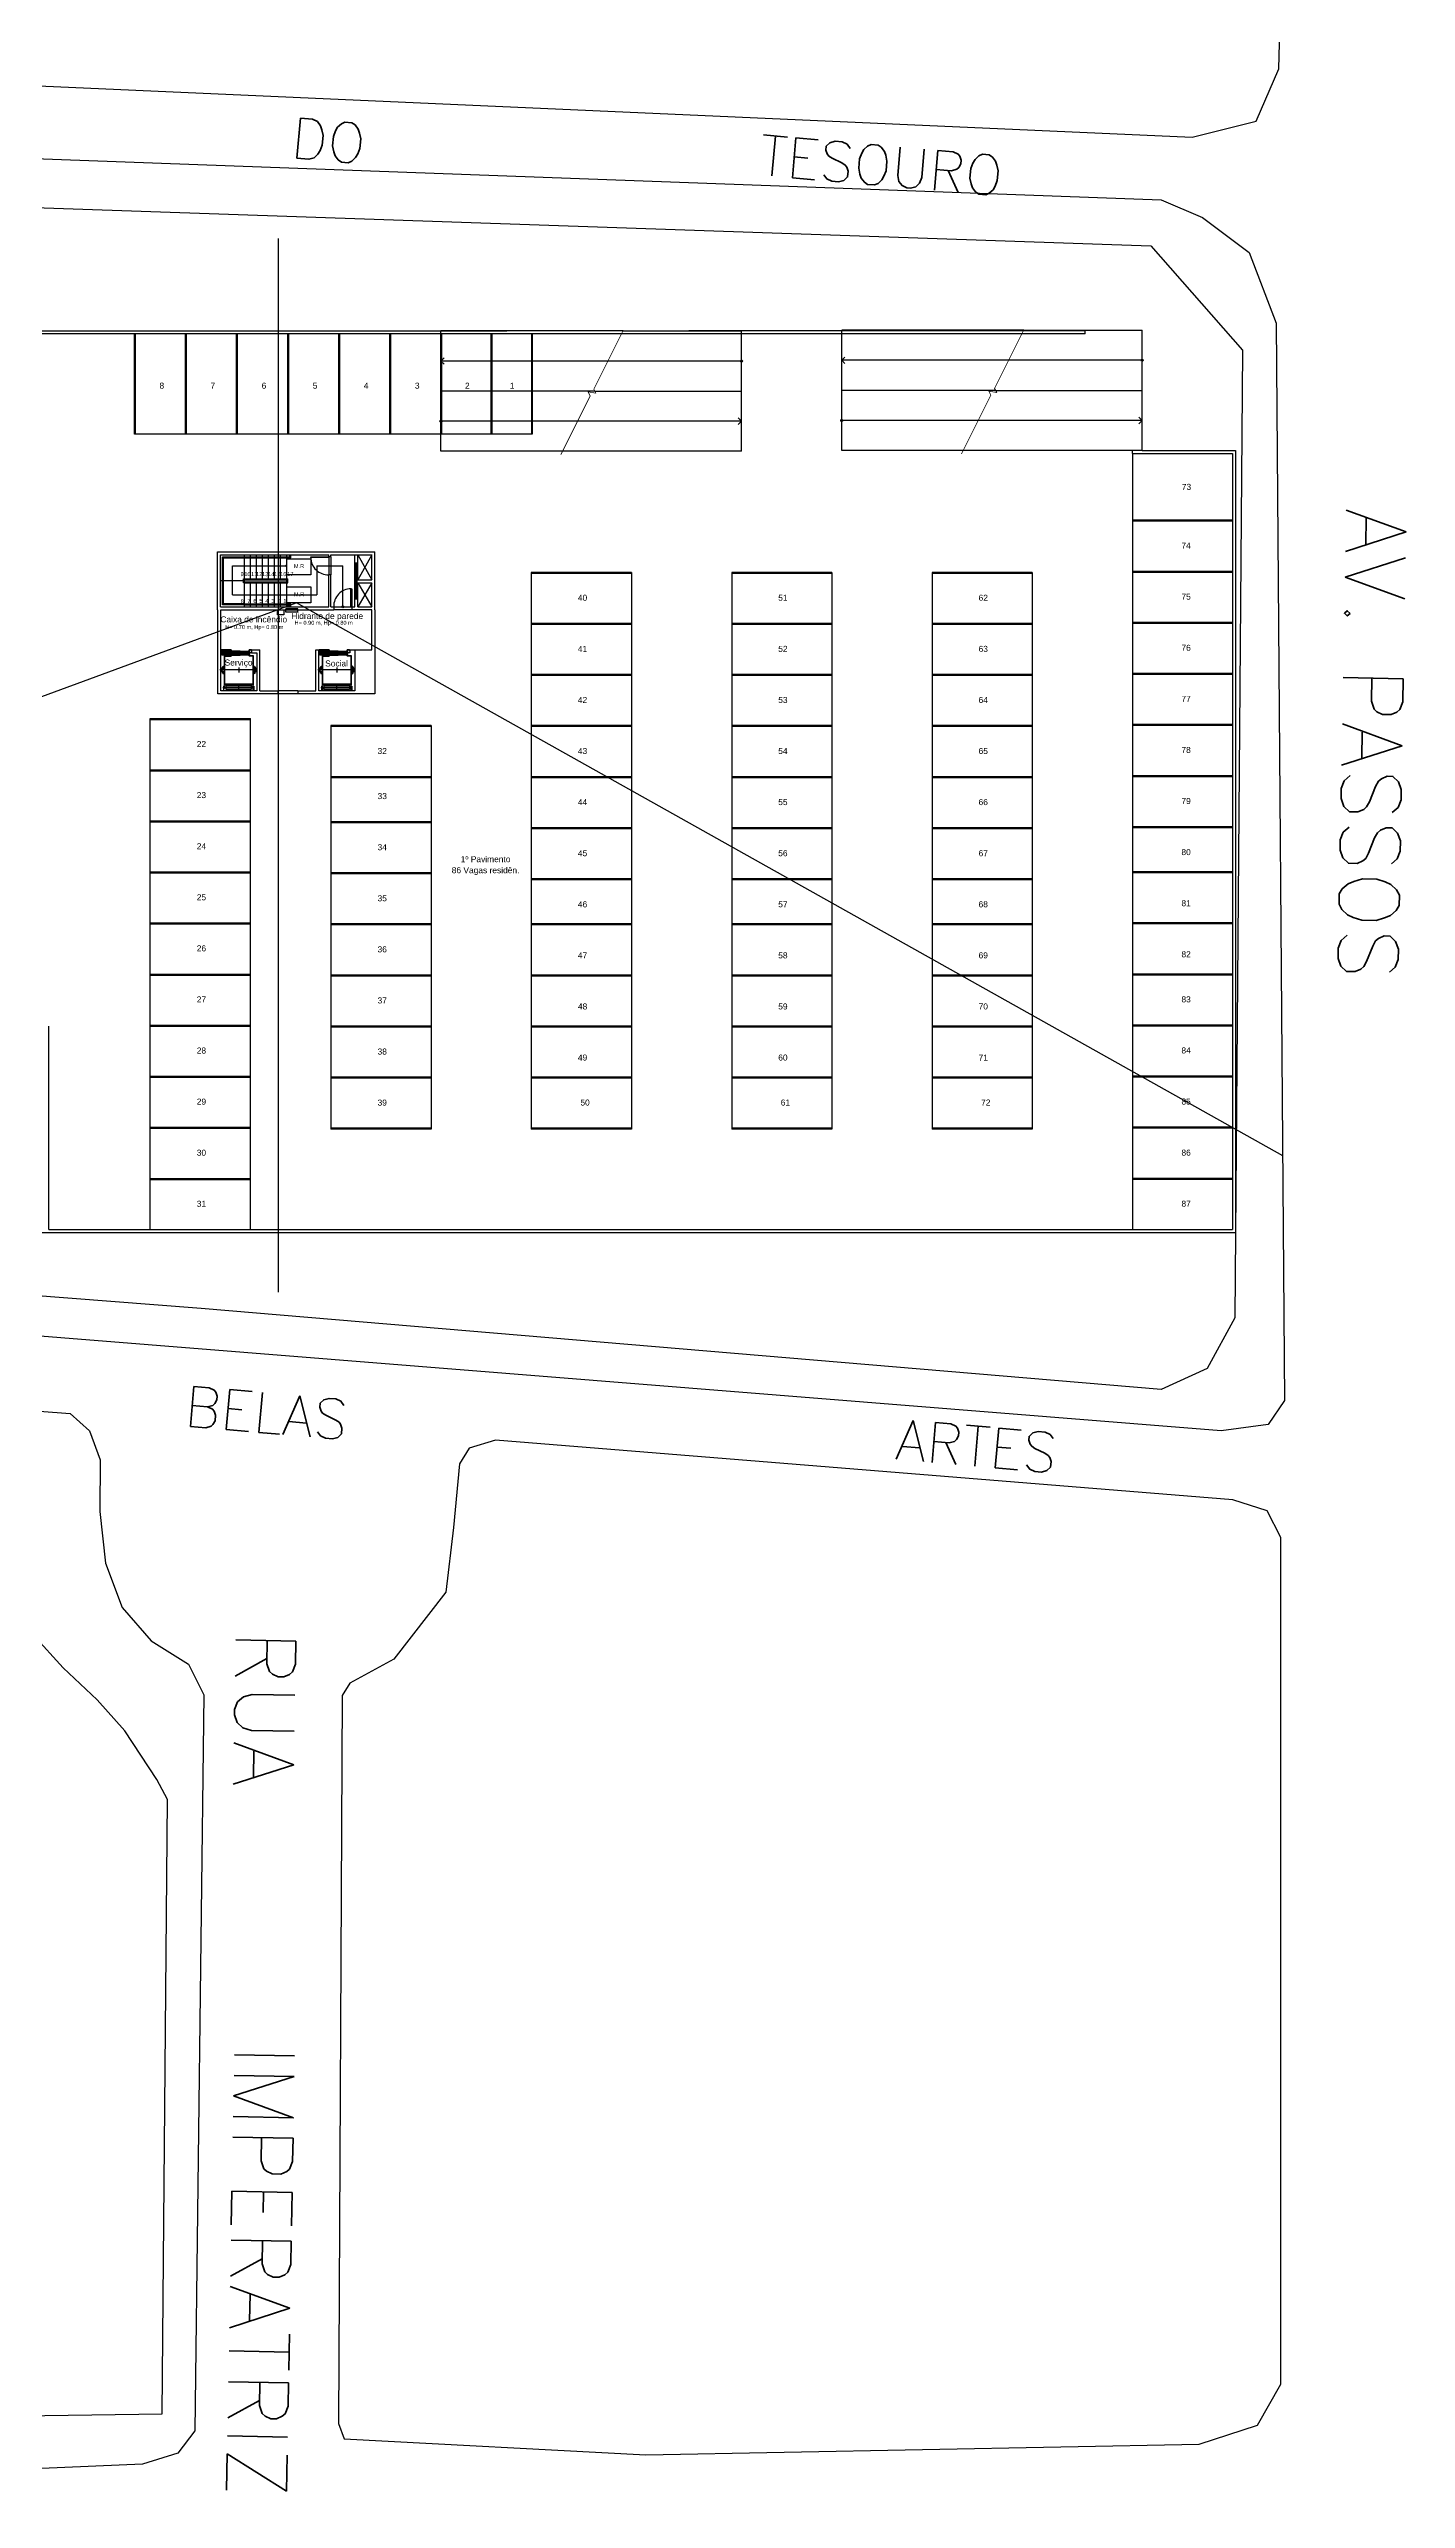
# Model space of a CAD drawing. Header units: millimetres. Extents: x -210 to 1173, y -437 to 320.
# Drawn here: x 233.8 to 301.5, y -157.3 to -35 of the extents above; entities that cross this region are included whole.
import ezdxf
from ezdxf.enums import TextEntityAlignment as Align

# ---------------------------------------------------------------- set-up
doc = ezdxf.new("R2010")
doc.units = ezdxf.units.MM
doc.header["$LTSCALE"] = 0.3
for name, pattern in [('DASHDOTX2', [50.8, 25.4, -12.7, 0, -12.7]), ('DASHED2', [9.525, 6.35, -3.175]), ('LTYPE_4', [112.5, 56.25, -56.25]), ('LTYPE_6', [168.75, 112.5, -28.125, 0, -28.125])]:
    doc.linetypes.add(name, pattern=pattern)
for name, color, linetype in [('330', 254, 'Continuous'), ('500', 254, 'Continuous'), ('551', 255, 'Continuous'), ('CORTE', 6, 'Continuous'), ('COTAS', 1, 'Continuous'), ('ESQUADRIAS', 3, 'Continuous'), ('LAYER_0', 6, 'Continuous'), ('LINHA DE CORTE', 6, 'DASHDOTX2'), ('PISO', 1, 'Continuous'), ('PROJEÇÃO', 1, 'DASHED2'), ('TEXTOS', 2, 'Continuous'), ('VISTA', 2, 'Continuous')]:
    doc.layers.add(name, color=color, linetype=linetype)
doc.styles.add('2MM 1_100', font='ARIAL.TTF', dxfattribs={"height": 0.2})
doc.styles.add('3MM 1_100', font='ARIAL.TTF', dxfattribs={"height": 0.3})
doc.styles.add('ROMANS', font='romans.shx')

msp = doc.modelspace()

# ---------------------------------------------------------------- linework, layer by layer
for p, q in [((245.212, -97.043), (245.212, -44.456)), ((191.193, -82.87), (246.103, -62.637)), ((295.336, -90.249), (246.111, -62.637))]:
    msp.add_line(p, q)
at = {"layer": '330'}
msp.add_polyline3d([(203.934, -41.908, 0), (288.756, -44.825, 0), (293.324, -50.022, 0), (292.95, -98.331, 0), (291.562, -100.851, 0), (289.27, -101.908, 0), (241.353, -97.87, 0), (190.892, -93.957, 0), (188.563, -93.521, 0), (188.25, -92.33, 0)], close=True, dxfattribs=at)
msp.add_polyline3d([(214.794, -153.385, 0), (239.409, -153.043, 0), (239.672, -122.371, 0), (239.148, -121.366, 0), (237.549, -118.95, 0), (236.163, -117.399, 0), (234.467, -115.793, 0), (232.99, -114.174, 0)], dxfattribs=at)
at = {"layer": '500'}
for points in [[(208.056, -39.551, 0), (289.269, -42.516, 0), (291.337, -43.408, 0), (293.657, -45.147, 0), (295.005, -48.687, 0), (295.433, -102.458, 0), (294.606, -103.661, 0), (292.272, -103.963, 0), (189.904, -95.773, 0), (187.494, -94.46, 0), (187.638, -92.555, 0), (202.917, -42.074, 0), (204.125, -40.353, 0), (205.68, -39.655, 0)], [(256.046, -104.435, 0), (254.732, -104.84, 0), (254.241, -105.615, 0), (253.941, -108.789, 0), (253.562, -112.03, 0), (250.973, -115.362, 0), (248.775, -116.563, 0), (248.386, -117.184, 0), (248.213, -153.527, 0), (248.488, -154.286, 0), (263.549, -155.078, 0), (291.161, -154.549, 0), (294.075, -153.602, 0), (295.235, -151.563, 0), (295.248, -109.287, 0), (294.555, -107.97, 0), (292.839, -107.417, 0)]]:
    msp.add_polyline3d(points, close=True, dxfattribs=at)
msp.add_polyline3d([(187.732, -99.523, 0), (234.809, -103.099, 0), (235.778, -103.975, 0), (236.314, -105.424, 0), (236.301, -107.991, 0), (236.573, -110.571, 0), (237.412, -112.79, 0), (238.862, -114.452, 0), (240.718, -115.616, 0), (241.49, -117.145, 0), (241.036, -153.883, 0), (240.187, -155.003, 0), (238.434, -155.55, 0), (197.702, -157.288, 0)], dxfattribs=at)
at = {"layer": '551', "color": 250}
msp.add_polyline3d([(208.167, -35.726, 0), (290.81, -39.401, 0), (294.013, -38.598, 0), (295.145, -35.99, 0), (295.783, -11.806, 0), (294.548, -10.002, 0), (290.474, -9.731, 0), (213.613, -11.967, 0), (210.865, -13.01, 0), (210.26, -14.834, 0), (204.544, -33.196, 0), (204.734, -34.234, 0), (205.699, -35.066, 0), (206.959, -35.636, 0)], close=True, dxfattribs=at)
at = {"layer": 'CORTE'}
for p, q in [((198.909, -49.069), (256.609, -49.069)), ((285.483, -49.219), (228.659, -49.219)), ((262.411, -49.069), (268.324, -49.069)), ((285.483, -49.069), (265.696, -49.069)), ((268.324, -55.069), (268.324, -49.069)), ((282.411, -49.033), (288.324, -49.033)), ((285.483, -49.219), (285.483, -49.069)), ((288.324, -55.033), (288.324, -49.033)), ((261.002, -52.069), (268.324, -52.069)), ((281.002, -52.033), (288.324, -52.033)), ((268.324, -55.069), (259.388, -55.069)), ((288.324, -55.033), (279.388, -55.033)), ((287.833, -55.183), (287.833, -55.033)), ((287.833, -55.183), (292.833, -55.183)), ((288.324, -55.033), (292.983, -55.033)), ((292.833, -55.183), (292.833, -93.919)), ((292.983, -55.033), (292.983, -94.069)), ((242.172, -60.087), (250.022, -60.087)), ((242.172, -62.987), (242.172, -60.087)), ((242.322, -60.237), (247.722, -60.237)), ((242.322, -62.837), (242.322, -60.237)), ((242.472, -60.087), (242.472, -60.087)), ((247.722, -60.337), (247.722, -60.237)), ((247.822, -60.237), (249.022, -60.237)), ((247.822, -60.337), (247.822, -60.237)), ((249.022, -60.237), (249.872, -60.237)), ((249.022, -62.837), (249.022, -60.237)), ((249.172, -61.487), (249.172, -60.237)), ((249.872, -60.237), (249.172, -61.487)), ((249.172, -60.237), (249.872, -61.487)), ((249.872, -61.487), (249.872, -60.237)), ((250.022, -62.987), (250.022, -60.087)), ((247.722, -62.837), (247.722, -61.237)), ((247.822, -62.837), (247.822, -61.237)), ((249.172, -61.487), (249.872, -61.487)), ((249.172, -61.637), (249.872, -61.637)), ((249.172, -62.837), (249.172, -61.637)), ((249.172, -61.637), (249.872, -62.837)), ((249.872, -61.637), (249.172, -62.837)), ((249.872, -62.837), (249.872, -61.637)), ((242.178, -62.987), (242.172, -62.987)), ((242.178, -67.187), (242.178, -62.987)), ((242.322, -62.837), (247.722, -62.837)), ((242.328, -62.987), (247.972, -62.987)), ((242.328, -64.987), (242.328, -62.987)), ((245.572, -63.107), (245.572, -62.937)), ((246.172, -62.937), (245.572, -62.937)), ((246.172, -63.107), (245.572, -63.107)), ((246.172, -63.107), (246.172, -62.937)), ((247.822, -62.837), (247.972, -62.837)), ((248.872, -62.837), (249.022, -62.837)), ((249.872, -62.987), (248.872, -62.987)), ((249.172, -62.837), (249.872, -62.837)), ((249.872, -64.987), (249.872, -62.987)), ((250.022, -62.987), (250.022, -62.987)), ((250.022, -62.987), (250.022, -67.187)), ((242.328, -67.037), (242.328, -64.987)), ((242.353, -64.987), (242.328, -64.987)), ((242.328, -65.137), (242.353, -65.137)), ((242.328, -67.037), (242.328, -65.137)), ((243.873, -64.987), (244.278, -64.987)), ((243.873, -65.137), (244.128, -65.137)), ((244.128, -65.137), (244.128, -67.037)), ((244.278, -67.037), (244.278, -64.987)), ((247.072, -64.987), (247.247, -64.987)), ((247.072, -67.037), (247.072, -64.987)), ((247.222, -67.037), (247.222, -64.987)), ((247.222, -67.037), (247.222, -65.137)), ((248.767, -64.987), (249.872, -64.987)), ((248.822, -65.307), (248.822, -65.307)), ((249.022, -64.987), (249.022, -67.037)), ((249.172, -64.987), (249.172, -64.987)), ((245.175, -67.187), (242.178, -67.187)), ((244.128, -67.037), (242.328, -67.037)), ((244.278, -67.037), (245.175, -67.037)), ((245.175, -67.037), (245.175, -67.187)), ((246.175, -67.037), (247.072, -67.037)), ((246.175, -67.037), (246.175, -67.187)), ((247.072, -67.187), (246.175, -67.187)), ((250.022, -67.187), (247.072, -67.187)), ((249.022, -67.037), (247.222, -67.037)), ((233.759, -93.919), (233.759, -83.769)), ((206.409, -94.069), (292.983, -94.069)), ((233.759, -93.919), (292.833, -93.919))]:
    msp.add_line(p, q, dxfattribs=at)
msp.add_lwpolyline([(245.472, -62.987), (245.472, -63.237), (245.172, -63.237), (245.172, -62.987)], close=True, dxfattribs=at)
at = {"layer": 'COTAS', "lineweight": 5}
for p, q in [((260.948, -51.973), (262.419, -49.052)), ((280.948, -51.937), (282.419, -49.016)), ((259.304, -55.237), (260.775, -52.315)), ((260.775, -52.315), (260.662, -52.115)), ((260.662, -52.115), (261.061, -52.173)), ((261.061, -52.173), (260.948, -51.973)), ((279.304, -55.201), (280.775, -52.279)), ((280.775, -52.279), (280.662, -52.079)), ((280.662, -52.079), (281.061, -52.137)), ((281.061, -52.137), (280.948, -51.937))]:
    msp.add_line(p, q, dxfattribs=at)
at = {"layer": 'COTAS'}
for p, q in [((253.324, -50.569), (253.488, -50.406)), ((268.324, -50.569), (253.324, -50.569)), ((253.324, -50.569), (253.488, -50.732)), ((273.324, -50.533), (273.488, -50.37)), ((288.324, -50.533), (273.324, -50.533)), ((273.324, -50.533), (273.488, -50.696)), ((268.324, -53.569), (253.324, -53.569)), ((268.324, -53.569), (268.16, -53.406)), ((268.324, -53.569), (268.16, -53.732)), ((288.324, -53.533), (273.324, -53.533)), ((288.324, -53.533), (288.16, -53.37)), ((288.324, -53.533), (288.16, -53.696)), ((242.922, -62.237), (242.922, -60.787)), ((242.922, -60.787), (245.622, -60.787)), ((245.622, -60.787), (245.572, -60.736)), ((245.622, -60.787), (245.572, -60.836)), ((247.122, -60.787), (248.422, -60.787)), ((247.122, -60.787), (247.122, -62.237)), ((248.422, -62.837), (248.422, -60.787)), ((242.922, -62.237), (247.122, -62.237))]:
    msp.add_line(p, q, dxfattribs=at)
for centre in [(268.324, -50.569), (288.324, -50.533), (253.324, -53.569), (273.324, -53.533), (248.422, -62.837)]:
    msp.add_circle(centre, 0.05, dxfattribs=at)
at = {"layer": 'ESQUADRIAS'}
for points in [[(247.722, -60.337), (247.722, -60.377), (246.822, -60.377), (246.822, -60.337)], [(248.872, -62.837), (248.832, -62.837), (248.832, -61.937), (248.872, -61.937)]]:
    msp.add_lwpolyline(points, close=True, dxfattribs=at)
at = {"layer": 'LAYER_0', "color": 15, "linetype": 'LTYPE_6'}
for p, q in [((244.163, -65.987), (242.287, -65.987)), ((243.228, -65.859), (243.228, -66.111)), ((249.057, -65.987), (247.182, -65.987)), ((248.122, -65.859), (248.122, -66.111)), ((244.02, -66.877), (242.439, -66.877)), ((243.228, -66.987), (243.228, -66.758)), ((248.915, -66.877), (247.333, -66.877)), ((248.122, -66.987), (248.122, -66.758))]:
    msp.add_line(p, q, dxfattribs=at)
at = {"layer": 'LAYER_0', "color": 11}
for p, q in [((242.378, -65.902), (242.328, -65.902)), ((242.853, -64.987), (242.353, -64.987)), ((242.353, -64.987), (242.353, -65.047)), ((242.353, -65.137), (242.353, -65.047)), ((242.353, -65.047), (243.753, -65.047)), ((243.783, -65.137), (242.353, -65.137)), ((242.355, -65.045), (242.355, -64.989)), ((242.355, -64.989), (242.851, -64.989)), ((242.368, -65.045), (242.355, -65.045)), ((242.368, -65.047), (242.368, -65.045)), ((242.378, -65.257), (242.378, -65.167)), ((243.783, -65.167), (242.378, -65.167)), ((243.753, -65.257), (242.378, -65.257)), ((242.378, -65.942), (242.378, -65.902)), ((242.378, -65.942), (242.378, -65.987)), ((242.378, -65.942), (242.382, -65.942)), ((242.378, -65.987), (242.378, -66.032)), ((242.378, -66.032), (242.378, -66.072)), ((242.378, -66.032), (242.382, -66.032)), ((242.386, -65.945), (242.382, -65.942)), ((242.386, -66.028), (242.382, -66.032)), ((242.387, -65.979), (242.386, -65.945)), ((242.387, -65.995), (242.386, -66.028)), ((242.391, -65.982), (242.387, -65.979)), ((242.387, -65.995), (242.391, -65.991)), ((242.407, -65.982), (242.391, -65.982)), ((242.407, -65.991), (242.391, -65.991)), ((242.407, -65.982), (242.411, -65.979)), ((242.407, -65.991), (242.411, -65.995)), ((242.453, -65.979), (242.411, -65.979)), ((242.453, -65.995), (242.411, -65.995)), ((242.467, -65.831), (242.413, -65.831)), ((242.413, -65.831), (242.413, -65.912)), ((242.473, -65.837), (242.413, -65.837)), ((242.413, -65.912), (242.473, -65.912)), ((242.453, -65.987), (242.453, -65.979)), ((242.453, -65.987), (242.453, -65.995)), ((242.473, -65.777), (242.467, -65.777)), ((242.467, -65.777), (242.467, -65.831)), ((242.473, -65.777), (242.473, -65.837)), ((242.473, -65.837), (242.498, -65.837)), ((242.473, -65.912), (242.498, -65.912)), ((242.851, -65.287), (242.498, -65.287)), ((242.498, -65.287), (242.498, -66.737)), ((242.528, -66.707), (242.528, -65.307)), ((242.528, -65.307), (242.853, -65.307)), ((243.303, -65.052), (242.833, -65.052)), ((242.833, -65.052), (242.833, -65.092)), ((242.833, -65.092), (242.848, -65.092)), ((242.833, -65.252), (242.833, -65.212)), ((242.833, -65.212), (242.848, -65.212)), ((243.303, -65.252), (242.833, -65.252)), ((242.835, -65.09), (242.835, -65.054)), ((242.835, -65.054), (243.301, -65.054)), ((242.848, -65.09), (242.835, -65.09)), ((242.848, -65.214), (242.835, -65.214)), ((242.835, -65.214), (242.835, -65.25)), ((242.835, -65.25), (243.301, -65.25)), ((242.851, -65.045), (242.838, -65.045)), ((242.838, -65.045), (242.838, -65.047)), ((242.838, -65.257), (242.838, -65.259)), ((242.838, -65.259), (242.851, -65.259)), ((242.848, -65.092), (242.848, -65.09)), ((242.848, -65.212), (242.848, -65.214)), ((242.851, -64.989), (242.851, -65.045)), ((242.851, -65.259), (242.851, -65.287)), ((242.853, -65.047), (242.853, -64.987)), ((242.853, -65.257), (242.853, -65.307)), ((243.765, -65.097), (243.283, -65.097)), ((243.283, -65.097), (243.283, -65.137)), ((243.283, -65.207), (243.283, -65.167)), ((243.765, -65.207), (243.283, -65.207)), ((243.285, -65.135), (243.285, -65.099)), ((243.285, -65.099), (243.763, -65.099)), ((243.298, -65.135), (243.285, -65.135)), ((243.298, -65.169), (243.285, -65.169)), ((243.285, -65.169), (243.285, -65.205)), ((243.285, -65.205), (243.763, -65.205)), ((243.288, -65.092), (243.288, -65.09)), ((243.288, -65.09), (243.301, -65.09)), ((243.303, -65.092), (243.288, -65.092)), ((243.303, -65.212), (243.288, -65.212)), ((243.288, -65.212), (243.288, -65.214)), ((243.288, -65.214), (243.301, -65.214)), ((243.298, -65.137), (243.298, -65.135)), ((243.298, -65.167), (243.298, -65.169)), ((243.301, -65.09), (243.301, -65.054)), ((243.301, -65.214), (243.301, -65.25)), ((243.303, -65.052), (243.303, -65.092)), ((243.303, -65.252), (243.303, -65.212)), ((243.763, -65.135), (243.75, -65.135)), ((243.75, -65.135), (243.75, -65.137)), ((243.75, -65.169), (243.75, -65.167)), ((243.763, -65.169), (243.75, -65.169)), ((243.753, -64.987), (243.753, -65.092)), ((243.753, -64.987), (243.873, -64.987)), ((243.753, -65.092), (243.768, -65.092)), ((243.753, -65.212), (243.768, -65.212)), ((243.753, -65.212), (243.753, -65.257)), ((243.753, -65.257), (243.753, -65.307)), ((243.928, -65.307), (243.753, -65.307)), ((243.755, -65.09), (243.755, -64.989)), ((243.871, -64.989), (243.755, -64.989)), ((243.77, -65.09), (243.755, -65.09)), ((243.77, -65.214), (243.755, -65.214)), ((243.755, -65.214), (243.755, -65.257)), ((243.755, -65.287), (243.755, -65.257)), ((243.958, -65.287), (243.755, -65.287)), ((243.763, -65.099), (243.763, -65.135)), ((243.763, -65.205), (243.763, -65.169)), ((243.765, -65.137), (243.765, -65.097)), ((243.765, -65.167), (243.765, -65.207)), ((243.768, -65.092), (243.768, -65.137)), ((243.768, -65.212), (243.768, -65.167)), ((243.77, -65.135), (243.77, -65.09)), ((243.783, -65.135), (243.77, -65.135)), ((243.783, -65.169), (243.77, -65.169)), ((243.77, -65.169), (243.77, -65.214)), ((243.783, -65.137), (243.783, -65.135)), ((243.873, -65.137), (243.783, -65.137)), ((243.783, -65.167), (243.783, -65.169)), ((243.858, -65.047), (243.858, -65.045)), ((243.858, -65.045), (243.871, -65.045)), ((243.873, -65.047), (243.858, -65.047)), ((243.871, -65.045), (243.871, -64.989)), ((243.873, -64.987), (243.873, -65.047)), ((243.873, -65.047), (243.873, -65.137)), ((243.928, -65.307), (243.928, -66.707)), ((243.958, -66.737), (243.958, -65.287)), ((243.983, -65.837), (243.958, -65.837)), ((243.983, -65.912), (243.958, -65.912)), ((243.983, -65.777), (243.983, -65.837)), ((243.983, -65.777), (243.989, -65.777)), ((243.983, -65.837), (244.043, -65.837)), ((244.043, -65.912), (243.983, -65.912)), ((243.989, -65.777), (243.989, -65.831)), ((243.989, -65.831), (244.043, -65.831)), ((244.003, -65.987), (244.003, -65.979)), ((244.003, -65.979), (244.045, -65.979)), ((244.003, -65.987), (244.003, -65.995)), ((244.003, -65.995), (244.045, -65.995)), ((244.043, -65.831), (244.043, -65.912)), ((244.048, -65.982), (244.045, -65.979)), ((244.048, -65.991), (244.045, -65.995)), ((244.048, -65.982), (244.064, -65.982)), ((244.048, -65.991), (244.064, -65.991)), ((244.068, -65.979), (244.064, -65.982)), ((244.064, -65.991), (244.068, -65.995)), ((244.068, -65.979), (244.069, -65.945)), ((244.068, -65.995), (244.069, -66.028)), ((244.069, -65.945), (244.073, -65.942)), ((244.069, -66.028), (244.073, -66.032)), ((244.078, -65.942), (244.073, -65.942)), ((244.078, -66.032), (244.073, -66.032)), ((244.078, -65.942), (244.078, -65.902)), ((244.078, -65.902), (244.128, -65.902)), ((244.078, -65.987), (244.078, -65.942)), ((244.078, -66.032), (244.078, -65.987)), ((244.078, -66.032), (244.078, -66.072)), ((247.272, -65.902), (247.222, -65.902)), ((247.747, -64.987), (247.247, -64.987)), ((247.247, -64.987), (247.247, -65.047)), ((247.247, -65.137), (247.247, -65.047)), ((247.247, -65.047), (248.647, -65.047)), ((248.677, -65.137), (247.247, -65.137)), ((247.249, -65.045), (247.249, -64.989)), ((247.249, -64.989), (247.745, -64.989)), ((247.262, -65.045), (247.249, -65.045)), ((247.262, -65.047), (247.262, -65.045)), ((247.272, -65.257), (247.272, -65.167)), ((248.677, -65.167), (247.272, -65.167)), ((248.647, -65.257), (247.272, -65.257)), ((247.272, -65.942), (247.272, -65.902)), ((247.272, -65.942), (247.272, -65.987)), ((247.272, -65.942), (247.277, -65.942)), ((247.272, -65.987), (247.272, -66.032)), ((247.272, -66.032), (247.272, -66.072)), ((247.272, -66.032), (247.277, -66.032)), ((247.28, -65.945), (247.277, -65.942)), ((247.28, -66.028), (247.277, -66.032)), ((247.282, -65.979), (247.28, -65.945)), ((247.282, -65.995), (247.28, -66.028)), ((247.286, -65.982), (247.282, -65.979)), ((247.282, -65.995), (247.286, -65.991)), ((247.302, -65.982), (247.286, -65.982)), ((247.302, -65.991), (247.286, -65.991)), ((247.302, -65.982), (247.305, -65.979)), ((247.302, -65.991), (247.305, -65.995)), ((247.347, -65.979), (247.305, -65.979)), ((247.347, -65.995), (247.305, -65.995)), ((247.361, -65.831), (247.307, -65.831)), ((247.307, -65.831), (247.307, -65.912)), ((247.367, -65.837), (247.307, -65.837)), ((247.307, -65.912), (247.367, -65.912)), ((247.347, -65.987), (247.347, -65.979)), ((247.347, -65.987), (247.347, -65.995)), ((247.367, -65.777), (247.361, -65.777)), ((247.361, -65.777), (247.361, -65.831)), ((247.367, -65.777), (247.367, -65.837)), ((247.367, -65.837), (247.392, -65.837)), ((247.367, -65.912), (247.392, -65.912)), ((247.745, -65.287), (247.392, -65.287)), ((247.392, -65.287), (247.392, -66.737)), ((247.422, -66.707), (247.422, -65.307)), ((247.422, -65.307), (247.747, -65.307)), ((248.197, -65.052), (247.727, -65.052)), ((247.727, -65.052), (247.727, -65.092)), ((247.727, -65.092), (247.742, -65.092)), ((247.727, -65.252), (247.727, -65.212)), ((247.727, -65.212), (247.742, -65.212)), ((248.197, -65.252), (247.727, -65.252)), ((247.729, -65.09), (247.729, -65.054)), ((247.729, -65.054), (248.195, -65.054)), ((247.742, -65.09), (247.729, -65.09)), ((247.742, -65.214), (247.729, -65.214)), ((247.729, -65.214), (247.729, -65.25)), ((247.729, -65.25), (248.195, -65.25)), ((247.745, -65.045), (247.732, -65.045)), ((247.732, -65.045), (247.732, -65.047)), ((247.732, -65.257), (247.732, -65.259)), ((247.732, -65.259), (247.745, -65.259)), ((247.742, -65.092), (247.742, -65.09)), ((247.742, -65.212), (247.742, -65.214)), ((247.745, -64.989), (247.745, -65.045)), ((247.745, -65.259), (247.745, -65.287)), ((247.747, -65.047), (247.747, -64.987)), ((247.747, -65.257), (247.747, -65.307)), ((248.659, -65.097), (248.177, -65.097)), ((248.177, -65.097), (248.177, -65.137)), ((248.177, -65.207), (248.177, -65.167)), ((248.659, -65.207), (248.177, -65.207)), ((248.179, -65.135), (248.179, -65.099)), ((248.179, -65.099), (248.657, -65.099)), ((248.192, -65.135), (248.179, -65.135)), ((248.192, -65.169), (248.179, -65.169)), ((248.179, -65.169), (248.179, -65.205)), ((248.179, -65.205), (248.657, -65.205)), ((248.182, -65.092), (248.182, -65.09)), ((248.182, -65.09), (248.195, -65.09)), ((248.197, -65.092), (248.182, -65.092)), ((248.197, -65.212), (248.182, -65.212)), ((248.182, -65.212), (248.182, -65.214)), ((248.182, -65.214), (248.195, -65.214)), ((248.192, -65.137), (248.192, -65.135)), ((248.192, -65.167), (248.192, -65.169)), ((248.195, -65.09), (248.195, -65.054)), ((248.195, -65.214), (248.195, -65.25)), ((248.197, -65.052), (248.197, -65.092)), ((248.197, -65.252), (248.197, -65.212)), ((248.657, -65.135), (248.644, -65.135)), ((248.644, -65.135), (248.644, -65.137)), ((248.644, -65.169), (248.644, -65.167)), ((248.657, -65.169), (248.644, -65.169)), ((248.647, -64.987), (248.647, -65.092)), ((248.647, -64.987), (248.767, -64.987)), ((248.647, -65.092), (248.662, -65.092)), ((248.647, -65.212), (248.662, -65.212)), ((248.647, -65.212), (248.647, -65.257)), ((248.647, -65.257), (248.647, -65.307)), ((248.822, -65.307), (248.647, -65.307)), ((248.649, -65.09), (248.649, -64.989)), ((248.765, -64.989), (248.649, -64.989)), ((248.664, -65.09), (248.649, -65.09)), ((248.664, -65.214), (248.649, -65.214)), ((248.649, -65.214), (248.649, -65.257)), ((248.649, -65.287), (248.649, -65.257)), ((248.852, -65.287), (248.649, -65.287)), ((248.657, -65.099), (248.657, -65.135)), ((248.657, -65.205), (248.657, -65.169)), ((248.659, -65.137), (248.659, -65.097)), ((248.659, -65.167), (248.659, -65.207)), ((248.662, -65.092), (248.662, -65.137)), ((248.662, -65.212), (248.662, -65.167)), ((248.664, -65.135), (248.664, -65.09)), ((248.677, -65.135), (248.664, -65.135)), ((248.677, -65.169), (248.664, -65.169)), ((248.664, -65.169), (248.664, -65.214)), ((248.677, -65.137), (248.677, -65.135)), ((248.767, -65.137), (248.677, -65.137)), ((248.677, -65.167), (248.677, -65.169)), ((248.752, -65.047), (248.752, -65.045)), ((248.752, -65.045), (248.765, -65.045)), ((248.767, -65.047), (248.752, -65.047)), ((248.765, -65.045), (248.765, -64.989)), ((248.767, -64.987), (248.767, -65.047)), ((248.767, -65.047), (248.767, -65.137)), ((248.822, -65.307), (248.822, -66.707)), ((248.852, -66.737), (248.852, -65.287)), ((248.877, -65.837), (248.852, -65.837)), ((248.877, -65.912), (248.852, -65.912)), ((248.877, -65.777), (248.877, -65.837)), ((248.877, -65.777), (248.883, -65.777)), ((248.877, -65.837), (248.937, -65.837)), ((248.937, -65.912), (248.877, -65.912)), ((248.883, -65.777), (248.883, -65.831)), ((248.883, -65.831), (248.937, -65.831)), ((248.897, -65.987), (248.897, -65.979)), ((248.897, -65.979), (248.939, -65.979)), ((248.897, -65.987), (248.897, -65.995)), ((248.897, -65.995), (248.939, -65.995)), ((248.937, -65.831), (248.937, -65.912)), ((248.943, -65.982), (248.939, -65.979)), ((248.943, -65.991), (248.939, -65.995)), ((248.943, -65.982), (248.959, -65.982)), ((248.943, -65.991), (248.959, -65.991)), ((248.962, -65.979), (248.959, -65.982)), ((248.959, -65.991), (248.962, -65.995)), ((248.962, -65.979), (248.964, -65.945)), ((248.962, -65.995), (248.964, -66.028)), ((248.964, -65.945), (248.968, -65.942)), ((248.964, -66.028), (248.968, -66.032)), ((248.972, -65.942), (248.968, -65.942)), ((248.972, -66.032), (248.968, -66.032)), ((248.972, -65.942), (248.972, -65.902)), ((248.972, -65.902), (249.022, -65.902)), ((248.972, -65.987), (248.972, -65.942)), ((248.972, -66.032), (248.972, -65.987)), ((248.972, -66.032), (248.972, -66.072)), ((242.378, -66.072), (242.328, -66.072)), ((242.413, -66.143), (242.413, -66.062)), ((242.413, -66.062), (242.473, -66.062)), ((242.473, -66.137), (242.413, -66.137)), ((242.467, -66.143), (242.413, -66.143)), ((242.467, -66.197), (242.467, -66.143)), ((242.473, -66.197), (242.467, -66.197)), ((242.473, -66.062), (242.498, -66.062)), ((242.473, -66.137), (242.498, -66.137)), ((242.473, -66.197), (242.473, -66.137)), ((242.524, -66.804), (242.474, -66.804)), ((242.474, -66.804), (242.474, -67.037)), ((242.498, -66.737), (243.958, -66.737)), ((242.524, -66.844), (242.524, -66.804)), ((243.928, -66.707), (242.528, -66.707)), ((242.598, -66.967), (242.598, -66.787)), ((242.598, -66.787), (243.858, -66.787)), ((243.858, -66.967), (242.598, -66.967)), ((243.858, -66.787), (243.858, -66.967)), ((243.932, -66.844), (243.932, -66.804)), ((243.932, -66.804), (243.982, -66.804)), ((243.932, -66.909), (243.932, -67.037)), ((243.983, -66.062), (243.958, -66.062)), ((243.983, -66.137), (243.958, -66.137)), ((243.982, -66.804), (243.982, -67.037)), ((244.043, -66.062), (243.983, -66.062)), ((243.983, -66.197), (243.983, -66.137)), ((243.983, -66.137), (244.043, -66.137)), ((243.983, -66.197), (243.989, -66.197)), ((243.989, -66.197), (243.989, -66.143)), ((243.989, -66.143), (244.043, -66.143)), ((244.043, -66.143), (244.043, -66.062)), ((244.078, -66.072), (244.128, -66.072)), ((247.272, -66.072), (247.222, -66.072)), ((247.307, -66.143), (247.307, -66.062)), ((247.307, -66.062), (247.367, -66.062)), ((247.367, -66.137), (247.307, -66.137)), ((247.361, -66.143), (247.307, -66.143)), ((247.361, -66.197), (247.361, -66.143)), ((247.367, -66.197), (247.361, -66.197)), ((247.367, -66.062), (247.392, -66.062)), ((247.367, -66.137), (247.392, -66.137)), ((247.367, -66.197), (247.367, -66.137)), ((247.418, -66.804), (247.368, -66.804)), ((247.368, -66.804), (247.368, -67.037)), ((247.392, -66.737), (248.852, -66.737)), ((247.418, -66.844), (247.418, -66.804)), ((247.418, -66.909), (247.418, -67.037)), ((248.822, -66.707), (247.422, -66.707)), ((247.492, -66.967), (247.492, -66.787)), ((247.492, -66.787), (248.752, -66.787)), ((248.752, -66.967), (247.492, -66.967)), ((248.752, -66.787), (248.752, -66.967)), ((248.826, -66.844), (248.826, -66.804)), ((248.826, -66.804), (248.876, -66.804)), ((248.826, -66.909), (248.826, -67.037)), ((248.877, -66.062), (248.852, -66.062)), ((248.877, -66.137), (248.852, -66.137)), ((248.876, -66.804), (248.876, -67.037)), ((248.937, -66.062), (248.877, -66.062)), ((248.877, -66.197), (248.877, -66.137)), ((248.877, -66.137), (248.937, -66.137)), ((248.877, -66.197), (248.883, -66.197)), ((248.883, -66.197), (248.883, -66.143)), ((248.883, -66.143), (248.937, -66.143)), ((248.937, -66.143), (248.937, -66.062)), ((248.972, -66.072), (249.022, -66.072))]:
    msp.add_line(p, q, dxfattribs=at)
at = {"layer": 'LAYER_0', "color": 7}
for p, q in [((242.353, -65.137), (242.353, -64.987)), ((243.873, -64.987), (243.873, -65.137)), ((247.247, -65.137), (247.247, -64.987)), ((248.767, -64.987), (248.767, -65.137))]:
    msp.add_line(p, q, dxfattribs=at)
at = {"layer": 'LAYER_0', "color": 1}
for p, q in [((242.353, -65.067), (242.833, -65.067)), ((242.833, -65.077), (242.353, -65.077)), ((242.353, -65.112), (243.283, -65.112)), ((243.283, -65.122), (242.353, -65.122)), ((242.378, -65.182), (243.283, -65.182)), ((243.283, -65.192), (242.378, -65.192)), ((242.833, -65.227), (242.378, -65.227)), ((242.378, -65.237), (242.833, -65.237)), ((247.247, -65.067), (247.727, -65.067)), ((247.727, -65.077), (247.247, -65.077)), ((247.247, -65.112), (248.177, -65.112)), ((248.177, -65.122), (247.247, -65.122)), ((247.272, -65.182), (248.177, -65.182)), ((248.177, -65.192), (247.272, -65.192)), ((247.727, -65.227), (247.272, -65.227)), ((247.272, -65.237), (247.727, -65.237)), ((242.524, -66.844), (242.524, -66.909)), ((242.528, -66.848), (242.524, -66.844)), ((242.528, -66.905), (242.524, -66.909)), ((242.528, -66.848), (242.528, -66.875)), ((242.541, -66.875), (242.528, -66.875)), ((242.541, -66.879), (242.528, -66.879)), ((242.528, -66.879), (242.528, -66.905)), ((242.541, -66.875), (242.543, -66.873)), ((242.543, -66.881), (242.541, -66.879)), ((242.578, -66.873), (242.543, -66.873)), ((242.578, -66.881), (242.543, -66.881)), ((242.578, -66.873), (242.578, -66.881)), ((243.878, -66.881), (243.878, -66.873)), ((243.878, -66.873), (243.913, -66.873)), ((243.878, -66.881), (243.913, -66.881)), ((243.913, -66.873), (243.915, -66.875)), ((243.915, -66.879), (243.913, -66.881)), ((243.915, -66.875), (243.928, -66.875)), ((243.915, -66.879), (243.928, -66.879)), ((243.928, -66.848), (243.932, -66.844)), ((243.928, -66.875), (243.928, -66.848)), ((243.928, -66.905), (243.928, -66.879)), ((243.928, -66.905), (243.932, -66.909)), ((243.932, -66.909), (243.932, -66.844)), ((247.418, -66.844), (247.418, -66.909)), ((247.422, -66.848), (247.418, -66.844)), ((247.422, -66.905), (247.418, -66.909)), ((247.422, -66.848), (247.422, -66.875)), ((247.435, -66.875), (247.422, -66.875)), ((247.435, -66.879), (247.422, -66.879)), ((247.422, -66.879), (247.422, -66.905)), ((247.435, -66.875), (247.437, -66.873)), ((247.437, -66.881), (247.435, -66.879)), ((247.472, -66.873), (247.437, -66.873)), ((247.472, -66.881), (247.437, -66.881)), ((247.472, -66.873), (247.472, -66.881)), ((248.772, -66.881), (248.772, -66.873)), ((248.772, -66.873), (248.807, -66.873)), ((248.772, -66.881), (248.807, -66.881)), ((248.807, -66.873), (248.809, -66.875)), ((248.809, -66.879), (248.807, -66.881)), ((248.809, -66.875), (248.822, -66.875)), ((248.809, -66.879), (248.822, -66.879)), ((248.822, -66.848), (248.826, -66.844)), ((248.822, -66.875), (248.822, -66.848)), ((248.822, -66.905), (248.822, -66.879)), ((248.822, -66.905), (248.826, -66.909)), ((248.826, -66.909), (248.826, -66.844))]:
    msp.add_line(p, q, dxfattribs=at)
at = {"layer": 'LAYER_0', "color": 1, "linetype": 'LTYPE_4'}
for p, q in [((242.413, -65.845), (242.473, -65.845)), ((242.473, -65.845), (242.498, -65.845)), ((243.983, -65.845), (243.958, -65.845)), ((244.043, -65.845), (243.983, -65.845)), ((247.307, -65.845), (247.367, -65.845)), ((247.367, -65.845), (247.392, -65.845)), ((248.877, -65.845), (248.852, -65.845)), ((248.937, -65.845), (248.877, -65.845)), ((242.413, -66.128), (242.473, -66.128)), ((242.473, -66.128), (242.498, -66.128)), ((243.983, -66.128), (243.958, -66.128)), ((244.043, -66.128), (243.983, -66.128)), ((247.307, -66.128), (247.367, -66.128)), ((247.367, -66.128), (247.392, -66.128)), ((248.877, -66.128), (248.852, -66.128)), ((248.937, -66.128), (248.877, -66.128))]:
    msp.add_line(p, q, dxfattribs=at)
at = {"layer": 'LAYER_0'}
for p, q in [((242.528, -65.582), (242.528, -65.582)), ((242.768, -65.307), (242.768, -65.307)), ((243.928, -65.582), (243.928, -65.582)), ((247.422, -65.582), (247.422, -65.582)), ((247.663, -65.307), (247.663, -65.307)), ((248.822, -65.582), (248.822, -65.582)), ((242.768, -66.707), (242.768, -66.707)), ((247.663, -66.707), (247.663, -66.707))]:
    msp.add_line(p, q, dxfattribs=at)
at = {"layer": 'LINHA DE CORTE'}
for p, q in [((247.822, -60.337), (247.722, -60.337)), ((247.822, -61.237), (247.722, -61.237)), ((247.972, -62.837), (247.972, -62.987)), ((248.872, -62.837), (248.872, -62.987))]:
    msp.add_line(p, q, dxfattribs=at)
at = {"layer": 'PISO'}
for p, q in [((238.024, -54.219), (238.024, -49.219)), ((238.074, -54.219), (238.074, -49.219)), ((240.574, -54.219), (240.574, -49.219)), ((240.624, -54.219), (240.624, -49.219)), ((241.559, -49.219), (241.559, -49.219)), ((243.124, -54.219), (243.124, -49.219)), ((243.174, -54.219), (243.174, -49.219)), ((245.674, -54.219), (245.674, -49.219)), ((245.724, -54.219), (245.724, -49.219)), ((248.224, -54.219), (248.224, -49.219)), ((248.274, -54.219), (248.274, -49.219)), ((250.774, -54.219), (250.774, -49.219)), ((250.824, -54.219), (250.824, -49.219)), ((253.324, -55.069), (253.324, -49.069)), ((262.411, -49.069), (253.324, -49.069)), ((253.374, -54.219), (253.374, -49.219)), ((255.824, -54.219), (255.824, -49.219)), ((255.874, -54.219), (255.874, -49.219)), ((282.411, -49.033), (273.324, -49.033)), ((273.324, -55.033), (273.324, -49.033)), ((261.002, -52.069), (253.324, -52.069)), ((281.002, -52.033), (273.324, -52.033)), ((257.874, -54.219), (238.024, -54.219)), ((259.388, -55.069), (253.324, -55.069)), ((279.388, -55.033), (273.324, -55.033)), ((287.833, -55.183), (287.833, -93.919)), ((292.833, -58.519), (287.833, -58.519)), ((292.833, -58.569), (287.833, -58.569)), ((243.522, -60.337), (243.522, -60.237)), ((243.522, -61.437), (243.522, -60.387)), ((243.822, -60.337), (243.822, -60.237)), ((243.822, -61.437), (243.822, -60.387)), ((244.122, -60.337), (244.122, -60.237)), ((244.122, -61.437), (244.122, -60.387)), ((244.422, -60.337), (244.422, -60.237)), ((244.422, -61.437), (244.422, -60.387)), ((244.722, -60.337), (244.722, -60.237)), ((244.722, -61.437), (244.722, -60.387)), ((245.022, -60.337), (245.022, -60.237)), ((245.022, -61.437), (245.022, -60.387)), ((245.622, -60.337), (245.622, -60.237)), ((245.622, -61.437), (245.622, -60.387)), ((247.722, -60.337), (247.722, -61.237)), ((247.822, -60.337), (247.822, -61.237)), ((257.833, -61.119), (257.833, -88.919)), ((262.833, -61.119), (257.833, -61.119)), ((262.833, -61.119), (262.833, -88.919)), ((267.833, -61.119), (267.833, -88.919)), ((272.833, -61.119), (267.833, -61.119)), ((272.833, -61.119), (272.833, -88.919)), ((277.833, -61.119), (277.833, -88.919)), ((282.833, -61.119), (277.833, -61.119)), ((282.833, -61.119), (282.833, -88.919)), ((292.833, -61.069), (287.833, -61.069)), ((292.833, -61.119), (287.833, -61.119)), ((242.422, -61.537), (242.322, -61.537)), ((243.522, -61.537), (242.472, -61.537)), ((243.522, -62.687), (243.522, -61.637)), ((262.833, -61.169), (257.833, -61.169)), ((272.833, -61.169), (267.833, -61.169)), ((282.833, -61.169), (277.833, -61.169)), ((243.522, -62.837), (243.522, -62.737)), ((247.972, -62.837), (248.872, -62.837)), ((248.872, -62.987), (247.972, -62.987)), ((262.833, -63.669), (257.833, -63.669)), ((262.833, -63.719), (257.833, -63.719)), ((272.833, -63.669), (267.833, -63.669)), ((272.833, -63.719), (267.833, -63.719)), ((282.833, -63.669), (277.833, -63.669)), ((282.833, -63.719), (277.833, -63.719)), ((292.833, -63.619), (287.833, -63.619)), ((292.833, -63.669), (287.833, -63.669)), ((246.175, -67.037), (245.175, -67.037)), ((246.175, -67.187), (245.175, -67.187)), ((262.833, -66.219), (257.833, -66.219)), ((262.833, -66.269), (257.833, -66.269)), ((272.833, -66.219), (267.833, -66.219)), ((272.833, -66.269), (267.833, -66.269)), ((282.833, -66.219), (277.833, -66.219)), ((282.833, -66.269), (277.833, -66.269)), ((292.833, -66.169), (287.833, -66.169)), ((292.833, -66.219), (287.833, -66.219)), ((238.81, -93.919), (238.81, -68.419)), ((238.81, -68.419), (243.81, -68.419)), ((238.81, -68.469), (243.81, -68.469)), ((243.81, -93.919), (243.809, -68.419)), ((252.834, -68.769), (247.834, -68.769)), ((247.834, -68.769), (247.834, -88.919)), ((252.834, -68.819), (247.834, -68.819)), ((252.834, -68.769), (252.834, -88.919)), ((262.833, -68.769), (257.833, -68.769)), ((262.833, -68.819), (257.833, -68.819)), ((272.833, -68.769), (267.833, -68.769)), ((272.833, -68.819), (267.833, -68.819)), ((282.833, -68.769), (277.833, -68.769)), ((282.833, -68.819), (277.833, -68.819)), ((292.833, -68.719), (287.833, -68.719)), ((292.833, -68.769), (287.833, -68.769)), ((238.81, -70.969), (243.81, -70.969)), ((238.81, -71.019), (243.81, -71.019)), ((252.834, -71.319), (247.834, -71.319)), ((252.834, -71.369), (247.834, -71.369)), ((262.833, -71.319), (257.833, -71.319)), ((262.833, -71.369), (257.833, -71.369)), ((272.833, -71.319), (267.833, -71.319)), ((272.833, -71.369), (267.833, -71.369)), ((282.833, -71.319), (277.833, -71.319)), ((282.833, -71.369), (277.833, -71.369)), ((292.833, -71.269), (287.833, -71.269)), ((292.833, -71.319), (287.833, -71.319)), ((238.81, -73.519), (243.81, -73.519)), ((238.81, -73.569), (243.81, -73.569)), ((252.834, -73.569), (247.834, -73.569)), ((252.834, -73.619), (247.834, -73.619)), ((262.833, -73.869), (257.833, -73.869)), ((262.833, -73.919), (257.833, -73.919)), ((272.833, -73.869), (267.833, -73.869)), ((272.833, -73.919), (267.833, -73.919)), ((282.833, -73.869), (277.833, -73.869)), ((282.833, -73.919), (277.833, -73.919)), ((292.833, -73.819), (287.833, -73.819)), ((292.833, -73.869), (287.833, -73.869)), ((238.81, -76.069), (243.81, -76.069)), ((238.81, -76.119), (243.81, -76.119)), ((252.834, -76.119), (247.834, -76.119)), ((252.834, -76.169), (247.834, -76.169)), ((262.833, -76.419), (257.833, -76.419)), ((262.833, -76.469), (257.833, -76.469)), ((272.833, -76.419), (267.833, -76.419)), ((272.833, -76.469), (267.833, -76.469)), ((282.833, -76.419), (277.833, -76.419)), ((282.833, -76.469), (277.833, -76.469)), ((292.833, -76.069), (287.833, -76.069)), ((292.833, -76.119), (287.833, -76.119)), ((238.81, -78.619), (243.81, -78.619)), ((238.81, -78.669), (243.81, -78.669)), ((252.834, -78.669), (247.834, -78.669)), ((252.834, -78.719), (247.834, -78.719)), ((262.833, -78.669), (257.833, -78.669)), ((262.833, -78.719), (257.833, -78.719)), ((272.833, -78.669), (267.833, -78.669)), ((272.833, -78.719), (267.833, -78.719)), ((282.833, -78.669), (277.833, -78.669)), ((282.833, -78.719), (277.833, -78.719)), ((292.833, -78.619), (287.833, -78.619)), ((292.833, -78.669), (287.833, -78.669)), ((238.81, -81.169), (243.81, -81.169)), ((238.81, -81.219), (243.81, -81.219)), ((252.834, -81.219), (247.834, -81.219)), ((252.834, -81.269), (247.834, -81.269)), ((262.833, -81.219), (257.833, -81.219)), ((262.833, -81.269), (257.833, -81.269)), ((272.833, -81.219), (267.833, -81.219)), ((272.833, -81.269), (267.833, -81.269)), ((282.833, -81.219), (277.833, -81.219)), ((282.833, -81.269), (277.833, -81.269)), ((292.833, -81.169), (287.833, -81.169)), ((292.833, -81.219), (287.833, -81.219)), ((238.809, -83.719), (243.809, -83.719)), ((238.809, -83.769), (243.809, -83.769)), ((252.834, -83.769), (247.834, -83.769)), ((252.834, -83.819), (247.834, -83.819)), ((262.833, -83.769), (257.833, -83.769)), ((262.833, -83.819), (257.833, -83.819)), ((272.833, -83.769), (267.833, -83.769)), ((272.833, -83.819), (267.833, -83.819)), ((282.833, -83.769), (277.833, -83.769)), ((282.833, -83.819), (277.833, -83.819)), ((292.833, -83.719), (287.833, -83.719)), ((292.833, -83.769), (287.833, -83.769)), ((238.809, -86.269), (243.809, -86.269)), ((238.809, -86.319), (243.809, -86.319)), ((252.834, -86.319), (247.834, -86.319)), ((252.834, -86.369), (247.834, -86.369)), ((262.833, -86.319), (257.833, -86.319)), ((262.833, -86.369), (257.833, -86.369)), ((272.833, -86.319), (267.833, -86.319)), ((272.833, -86.369), (267.833, -86.369)), ((282.833, -86.319), (277.833, -86.319)), ((282.833, -86.369), (277.833, -86.369)), ((292.833, -86.269), (287.833, -86.269)), ((292.833, -86.319), (287.833, -86.319)), ((238.809, -88.819), (243.809, -88.819)), ((238.809, -88.869), (243.809, -88.869)), ((252.834, -88.869), (247.834, -88.869)), ((252.834, -88.919), (247.834, -88.919)), ((262.833, -88.869), (257.833, -88.869)), ((262.833, -88.919), (257.833, -88.919)), ((272.833, -88.869), (267.833, -88.869)), ((272.833, -88.919), (267.833, -88.919)), ((282.833, -88.869), (277.833, -88.869)), ((282.833, -88.919), (277.833, -88.919)), ((292.833, -88.819), (287.833, -88.819)), ((292.833, -88.869), (287.833, -88.869)), ((238.81, -91.369), (243.81, -91.369)), ((238.81, -91.419), (243.81, -91.419)), ((292.833, -91.369), (287.833, -91.369)), ((292.833, -91.419), (287.833, -91.419))]:
    msp.add_line(p, q, dxfattribs=at)
for points in [[(245.622, -60.437), (246.822, -60.437), (246.822, -61.237), (245.622, -61.237)], [(245.622, -61.837), (246.822, -61.837), (246.822, -62.637), (245.622, -62.637)]]:
    msp.add_lwpolyline(points, close=True, dxfattribs=at)
for centre, start, end in [((247.686, -60.374), 180.2167, 272.38523), ((248.836, -62.801), 90.2167, 182.38523)]:
    msp.add_arc(centre, 0.864, start, end, dxfattribs=at)
at = {"layer": 'PROJEÇÃO'}
for p, q in [((245.322, -60.337), (245.322, -60.237)), ((245.322, -61.437), (245.322, -60.387)), ((249.022, -60.637), (249.172, -60.637)), ((249.077, -60.637), (249.077, -62.437)), ((249.117, -60.637), (249.117, -62.437)), ((249.022, -62.437), (249.172, -62.437))]:
    msp.add_line(p, q, dxfattribs=at)
at = {"layer": 'VISTA'}
for p, q in [((257.834, -49.219), (257.834, -54.219)), ((257.874, -49.219), (257.874, -54.219)), ((242.422, -60.337), (245.772, -60.337)), ((242.422, -62.737), (242.422, -60.337)), ((242.472, -60.387), (245.822, -60.387)), ((242.472, -62.687), (242.472, -60.387)), ((245.772, -60.337), (245.772, -60.237)), ((245.822, -60.387), (245.822, -60.237)), ((243.472, -61.437), (245.672, -61.437)), ((243.472, -61.637), (243.472, -61.437)), ((243.522, -61.637), (243.472, -61.637)), ((243.522, -61.487), (245.672, -61.487)), ((243.522, -61.587), (243.522, -61.487)), ((243.522, -61.587), (245.622, -61.587)), ((243.522, -61.637), (245.672, -61.637)), ((243.822, -62.687), (243.822, -61.637)), ((244.122, -62.687), (244.122, -61.637)), ((244.422, -62.687), (244.422, -61.637)), ((244.722, -62.687), (244.722, -61.637)), ((245.022, -62.687), (245.022, -61.637)), ((245.322, -62.687), (245.322, -61.637)), ((245.622, -61.587), (245.622, -61.487)), ((245.622, -62.687), (245.622, -61.637)), ((245.672, -61.487), (245.672, -61.437)), ((245.672, -61.637), (245.672, -61.487)), ((243.522, -62.737), (242.422, -62.737)), ((243.522, -62.687), (242.472, -62.687)), ((243.522, -62.687), (245.822, -62.687)), ((243.522, -62.737), (245.772, -62.737)), ((243.822, -62.837), (243.822, -62.737)), ((244.122, -62.837), (244.122, -62.737)), ((244.422, -62.837), (244.422, -62.737)), ((244.722, -62.837), (244.722, -62.737)), ((245.022, -62.837), (245.022, -62.737)), ((245.322, -62.837), (245.322, -62.737)), ((245.622, -62.837), (245.622, -62.737)), ((245.772, -62.837), (245.772, -62.737)), ((245.822, -62.837), (245.822, -62.687))]:
    msp.add_line(p, q, dxfattribs=at)

# ---------------------------------------------------------------- texts
at = {"layer": '551', "color": 250, "style": 'ROMANS'}
for s, height, rotation, p in [('DO', 2, 354.95307, (245.794, -40.412)), ('TESOURO', 2, 354.95307, (269.155, -41.269)), ('AV. PASSOS', 3, 268.95307, (298.512, -57.888)), ('BELAS', 2, 354.95307, (240.475, -103.715)), ('ARTES', 2, 354.95307, (275.955, -105.378))]:
    msp.add_text(s, height=height, rotation=rotation, dxfattribs=at).set_placement(p)
at = {"layer": '551', "style": 'ROMANS'}
for s, p in [('RUA', (243.094, -113.895)), ('IMPERATRIZ', (243.023, -134.6))]:
    msp.add_text(s, height=3, rotation=268.95307, dxfattribs=at).set_placement(p)
at = {"layer": 'TEXTOS'}
for s, height, style, p in [('8', 0.3, '3MM 1_100', (239.389, -51.799)), ('7', 0.3, '3MM 1_100', (241.939, -51.799)), ('6', 0.3, '3MM 1_100', (244.489, -51.799)), ('5', 0.3, '3MM 1_100', (247.039, -51.799)), ('4', 0.3, '3MM 1_100', (249.589, -51.799)), ('3', 0.3, '3MM 1_100', (252.139, -51.799)), ('2', 0.3, '3MM 1_100', (254.639, -51.799)), ('1', 0.3, '3MM 1_100', (256.877, -51.805)), ('73', 0.3, '3MM 1_100', (290.534, -56.85)), ('74', 0.3, '3MM 1_100', (290.515, -59.782)), ('9', 0.2, '2MM 1_100', (243.398, -61.207)), ('10', 0.2, '2MM 1_100', (243.664, -61.207)), ('11', 0.2, '2MM 1_100', (243.998, -61.207)), ('12', 0.2, '2MM 1_100', (244.25, -61.207)), ('13', 0.2, '2MM 1_100', (244.55, -61.207)), ('14', 0.2, '2MM 1_100', (244.85, -61.207)), ('15', 0.2, '2MM 1_100', (245.15, -61.207)), ('16', 0.2, '2MM 1_100', (245.45, -61.207)), ('17', 0.2, '2MM 1_100', (245.805, -61.203)), ('M.R', 0.2, '2MM 1_100', (246.241, -60.807)), ('M.R', 0.2, '2MM 1_100', (246.24, -62.207)), ('40', 0.3, '3MM 1_100', (260.39, -62.386)), ('51', 0.3, '3MM 1_100', (270.39, -62.386)), ('62', 0.3, '3MM 1_100', (280.39, -62.386)), ('75', 0.3, '3MM 1_100', (290.515, -62.332)), ('Caixa de incêndio', 0.3, '3MM 1_100', (243.98, -63.466)), ('8', 0.2, '2MM 1_100', (243.403, -62.563)), ('7', 0.2, '2MM 1_100', (243.736, -62.545)), ('6', 0.2, '2MM 1_100', (244.036, -62.545)), ('5', 0.2, '2MM 1_100', (244.336, -62.545)), ('4', 0.2, '2MM 1_100', (244.636, -62.545)), ('3', 0.2, '2MM 1_100', (244.936, -62.545)), ('2', 0.2, '2MM 1_100', (245.236, -62.545)), ('1', 0.2, '2MM 1_100', (245.536, -62.545)), ('Hidrante de parede', 0.3, '3MM 1_100', (247.645, -63.297)), ('H= 0.90 m, Hp= 0.80 m', 0.2, '2MM 1_100', (247.468, -63.636)), ('H= 0.70 m, Hp= 0.80 m', 0.2, '2MM 1_100', (244.005, -63.85)), ('41', 0.3, '3MM 1_100', (260.39, -64.936)), ('52', 0.3, '3MM 1_100', (270.39, -64.936)), ('63', 0.3, '3MM 1_100', (280.39, -64.936)), ('76', 0.3, '3MM 1_100', (290.515, -64.882)), ('Serviço', 0.3, '3MM 1_100', (243.222, -65.62)), ('Social', 0.3, '3MM 1_100', (248.113, -65.665)), ('42', 0.3, '3MM 1_100', (260.39, -67.486)), ('53', 0.3, '3MM 1_100', (270.39, -67.486)), ('64', 0.3, '3MM 1_100', (280.39, -67.486)), ('77', 0.3, '3MM 1_100', (290.515, -67.432)), ('22', 0.3, '3MM 1_100', (241.367, -69.686)), ('32', 0.3, '3MM 1_100', (250.391, -70.036)), ('43', 0.3, '3MM 1_100', (260.39, -70.036)), ('54', 0.3, '3MM 1_100', (270.39, -70.036)), ('65', 0.3, '3MM 1_100', (280.39, -70.036)), ('78', 0.3, '3MM 1_100', (290.515, -69.982)), ('23', 0.3, '3MM 1_100', (241.367, -72.236)), ('33', 0.3, '3MM 1_100', (250.391, -72.286)), ('44', 0.3, '3MM 1_100', (260.39, -72.586)), ('55', 0.3, '3MM 1_100', (270.39, -72.586)), ('66', 0.3, '3MM 1_100', (280.39, -72.586)), ('79', 0.3, '3MM 1_100', (290.515, -72.532)), ('24', 0.3, '3MM 1_100', (241.367, -74.786)), ('34', 0.3, '3MM 1_100', (250.391, -74.836)), ('86 Vagas residên.', 0.3, '3MM 1_100', (255.55, -75.985)), ('1º Pavimento', 0.3, '3MM 1_100', (255.55, -75.435)), ('45', 0.3, '3MM 1_100', (260.39, -75.136)), ('56', 0.3, '3MM 1_100', (270.39, -75.136)), ('67', 0.3, '3MM 1_100', (280.39, -75.136)), ('80', 0.3, '3MM 1_100', (290.515, -75.082)), ('25', 0.3, '3MM 1_100', (241.367, -77.336)), ('35', 0.3, '3MM 1_100', (250.391, -77.386)), ('46', 0.3, '3MM 1_100', (260.39, -77.686)), ('57', 0.3, '3MM 1_100', (270.39, -77.686)), ('68', 0.3, '3MM 1_100', (280.39, -77.686)), ('81', 0.3, '3MM 1_100', (290.515, -77.632)), ('26', 0.3, '3MM 1_100', (241.367, -79.886)), ('36', 0.3, '3MM 1_100', (250.391, -79.936)), ('47', 0.3, '3MM 1_100', (260.39, -80.236)), ('58', 0.3, '3MM 1_100', (270.39, -80.236)), ('69', 0.3, '3MM 1_100', (280.39, -80.236)), ('82', 0.3, '3MM 1_100', (290.515, -80.182)), ('27', 0.3, '3MM 1_100', (241.367, -82.436)), ('37', 0.3, '3MM 1_100', (250.391, -82.486)), ('48', 0.3, '3MM 1_100', (260.391, -82.786)), ('59', 0.3, '3MM 1_100', (270.391, -82.786)), ('70', 0.3, '3MM 1_100', (280.391, -82.786)), ('83', 0.3, '3MM 1_100', (290.515, -82.432)), ('28', 0.3, '3MM 1_100', (241.367, -84.986)), ('38', 0.3, '3MM 1_100', (250.391, -85.036)), ('49', 0.3, '3MM 1_100', (260.391, -85.336)), ('60', 0.3, '3MM 1_100', (270.391, -85.336)), ('71', 0.3, '3MM 1_100', (280.391, -85.336)), ('84', 0.3, '3MM 1_100', (290.515, -84.982)), ('29', 0.3, '3MM 1_100', (241.367, -87.536)), ('39', 0.3, '3MM 1_100', (250.392, -87.586)), ('50', 0.3, '3MM 1_100', (260.515, -87.582)), ('61', 0.3, '3MM 1_100', (270.515, -87.582)), ('72', 0.3, '3MM 1_100', (280.515, -87.582)), ('85', 0.3, '3MM 1_100', (290.515, -87.532)), ('30', 0.3, '3MM 1_100', (241.368, -90.086)), ('86', 0.3, '3MM 1_100', (290.515, -90.082)), ('31', 0.3, '3MM 1_100', (241.368, -92.636)), ('87', 0.3, '3MM 1_100', (290.515, -92.632))]:
    msp.add_text(s, height=height, dxfattribs=dict(at, style=style)).set_placement(p, align=Align.MIDDLE_CENTER)

doc.saveas('drawing.dxf')
